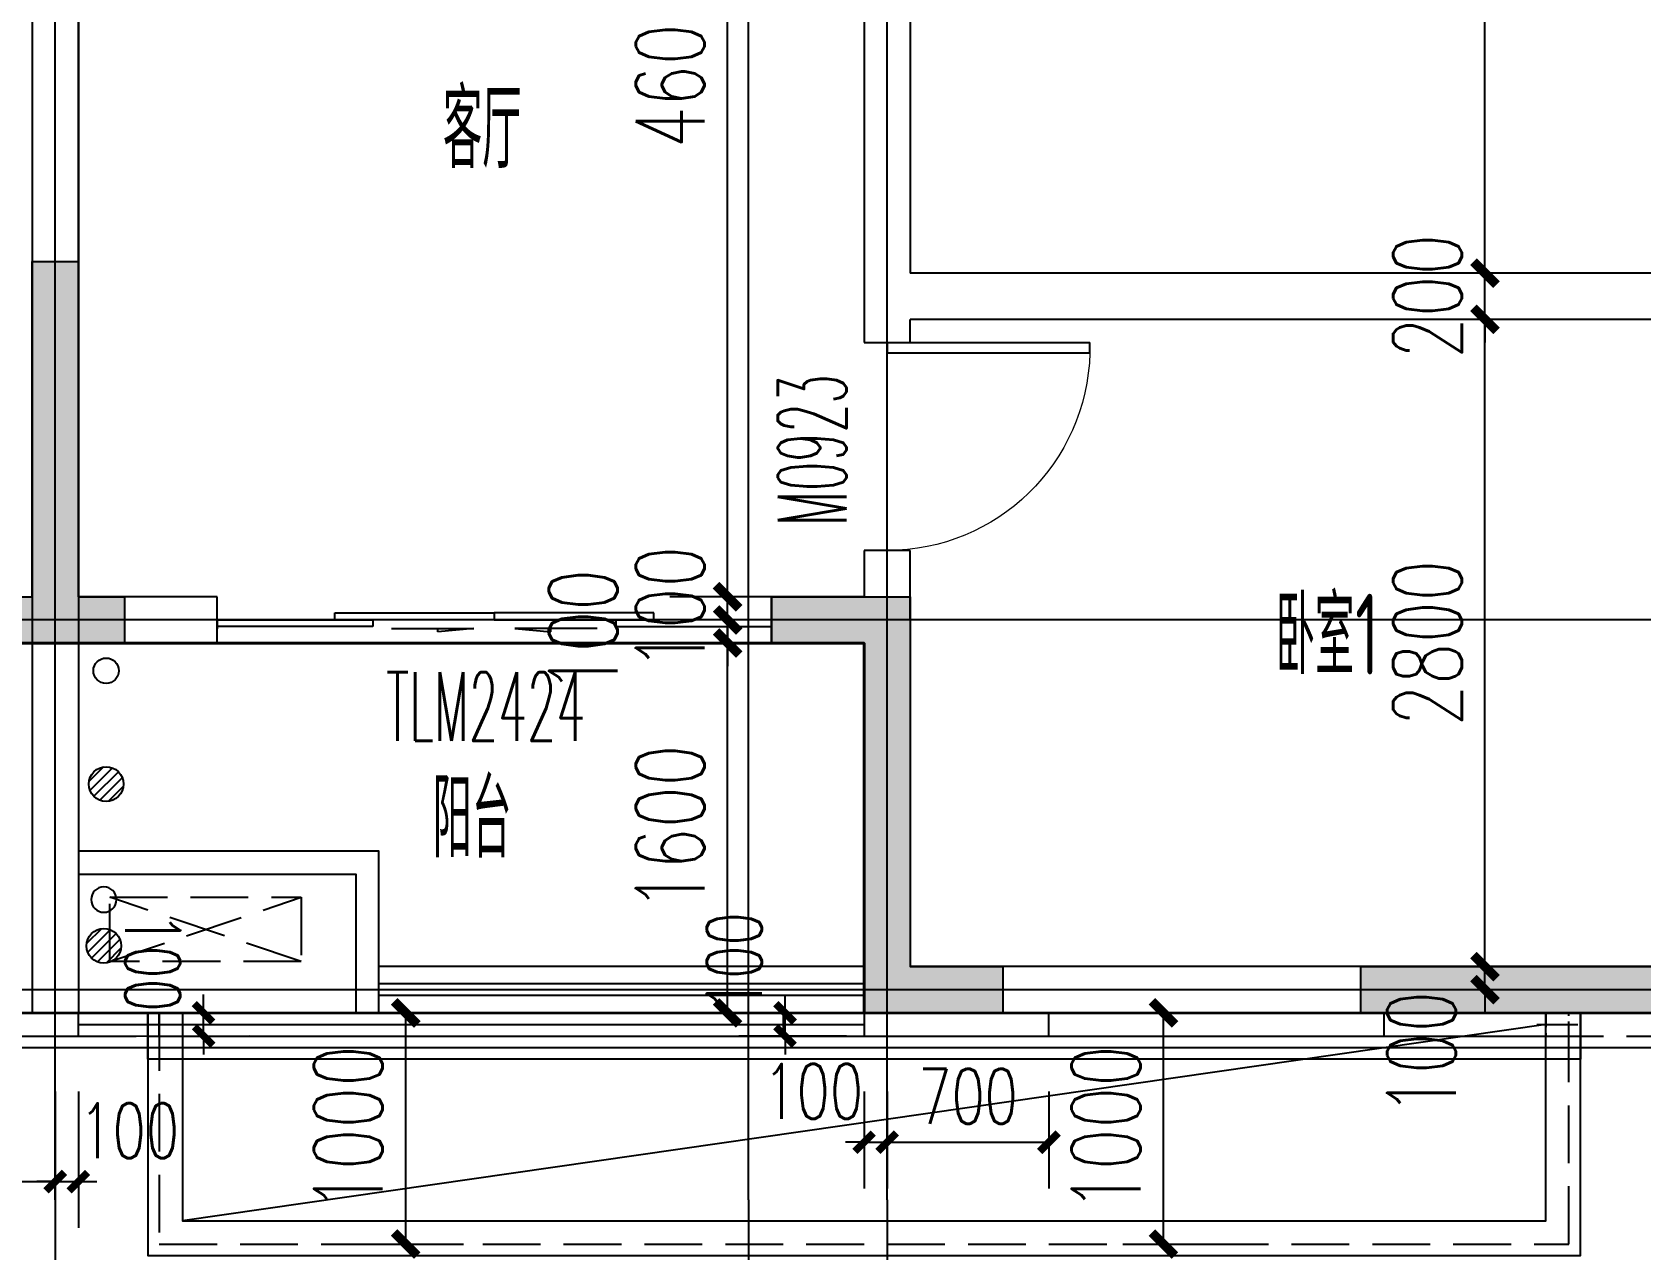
# Model space of a CAD drawing. Extents: x -59851 to 653804, y -249523 to 437614.
# Drawn here: x -3414 to 3548, y 134963 to 140231 of the extents above; entities that cross this region are included whole.
import ezdxf

# ---------------------------------------------------------------- set-up
doc = ezdxf.new("R2010")
doc.units = 0
doc.header["$LTSCALE"] = 1000
doc.header["$MEASUREMENT"] = 0
doc.linetypes.add('DASH', pattern=[0.35, 0.25, -0.1])
for name, color, linetype, lineweight in [('33计一半面积外廓线', 53, 'Continuous', 35), ('33计全面积外廓线', 21, 'Continuous', 35), ('A-第四道尺寸线(线脚尺寸)', 105, 'Continuous', 5)]:
    doc.layers.add(name, color=color, linetype=linetype, lineweight=lineweight)
doc.layers.add('_S-PS(排水管)', color=255, linetype='Continuous', plot=False)
for name, color, linetype in [('_S-空调立管', 7, 'Continuous'), ('A-ROOF', 7, 'Continuous'), ('A-外装饰线脚', 7, 'Continuous'), ('A-空调室外机', 5, 'DASH'), ('A-第三道尺寸线', 105, 'Continuous'), ('A-线脚看线', 9, 'Continuous'), ('A-雨棚', 153, 'Continuous'), ('AE-FLOR', 151, 'Continuous'), ('AXIS', 3, 'Continuous'), ('DIM_SYMB', 3, 'Continuous'), ('DOTE', 16, 'Continuous'), ('NL', 5, 'Continuous'), ('PUB_HATCH', 8, 'Continuous'), ('PUB_TEXT', 7, 'Continuous'), ('WALL', 2, 'Continuous'), ('WINDOW', 4, 'Continuous'), ('WINDOW_TEXT', 7, 'Continuous'), ('ys', 154, 'Continuous'), ('剪力墙', 6, 'Continuous'), ('栏杆', 142, 'Continuous')]:
    doc.layers.add(name, color=color, linetype=linetype)
doc.styles.add('_TCH_DIM_T3', font='SIMPLEX.shx', dxfattribs={"width": 0.705882, "bigfont": 'GBCBIG.shx'})
doc.styles.add('_TCH_WINDOW', font='SIMPLEX.shx', dxfattribs={"width": 0.7, "height": 3.5, "bigfont": 'GBCBIG.shx'})
doc.styles.get("Standard").update_dxf_attribs({"font": 'gbenor.shx', "width": 0.7, "bigfont": 'gbcbig.shx'})
doc.dimstyles.new('_TCH_ARCH&&100', dxfattribs={"dimtxt": 297.5, "dimasz": 100, "dimexe": 250, "dimexo": 300, "dimgap": 100, "dimtad": 1, "dimdec": 0, "dimzin": 0, "dimdsep": 46, "dimtxsty": '_TCH_DIM_T3', "dimblk": 'ARCHTICK', "dimcen": 0.09, "dimclrt": 7, "dimazin": 2, "dimtfac": 1, "dimtdec": 0, "dimtix": 1, "dimtmove": 2, "dimatfit": 3, "dimfxl": 0, "dimtolj": 1, "dimtzin": 0, "dimarcsym": 0})
doc.dimstyles.new('_TCH_ARCH&&80', dxfattribs={"dimtxt": 238, "dimasz": 80, "dimexe": 200, "dimexo": 240, "dimgap": 80, "dimtad": 1, "dimdec": 0, "dimzin": 0, "dimdsep": 46, "dimtxsty": '_TCH_DIM_T3', "dimblk": 'ARCHTICK', "dimcen": 0.09, "dimclrt": 7, "dimazin": 2, "dimtfac": 1, "dimtdec": 0, "dimtix": 1, "dimtmove": 2, "dimatfit": 3, "dimfxl": 0, "dimtolj": 1, "dimtzin": 0, "dimarcsym": 0})

# ---------------------------------------------------------------- blocks, each defined once
blk = doc.blocks.new('zhouxianshouceng0329')
at = {"layer": 'DOTE'}
for p, q in [((-3313.7, 194580), (-3313.7, 211288.3)), ((-313.7, 194580), (-313.7, 206788.3)), ((286.3, 194580), (286.3, 202788.3)), ((15572.3, 197088.3), (-44988.6, 197088.3)), ((15572.3, 195488.3), (-44988.6, 195488.3))]:
    blk.add_line(p, q, dxfattribs=at)
blk = doc.blocks.new('jgjlq030328')
at = {"layer": 'PUB_HATCH'}
for points in [[(-249935, 8011.9), (-249935, 8211.9), (-249735, 8211.9), (-249735, 9661.9), (-249535, 9661.9), (-249535, 8211.9), (-249335, 8211.9), (-249335, 8011.9)], [(-245535, 6411.9), (-245935, 6411.9), (-246135, 6411.9), (-246135, 8011.9), (-246535, 8011.9), (-246535, 8211.9), (-245935, 8211.9), (-245935, 6611.9), (-245535, 6611.9)], [(-242335, 7111.9), (-242335, 6411.9), (-243985, 6411.9), (-243985, 6611.9), (-242535, 6611.9), (-242535, 7111.9)]]:
    blk.add_hatch(color=256, dxfattribs=at).paths.add_polyline_path(points)
at = {"layer": '剪力墙'}
blk.add_lwpolyline([(-249935, 8011.9), (-249935, 8211.9), (-249735, 8211.9), (-249735, 9661.9), (-249535, 9661.9), (-249535, 8211.9), (-249335, 8211.9), (-249335, 8011.9), (-249935, 8011.9), (-249535, 8011.9)], dxfattribs=at)
for points in [[(-245535, 6411.9), (-245935, 6411.9), (-246135, 6411.9), (-246135, 8011.9), (-246535, 8011.9), (-246535, 8211.9), (-245935, 8211.9), (-245935, 6611.9), (-245535, 6611.9)], [(-242335, 7111.9), (-242335, 6411.9), (-243985, 6411.9), (-243985, 6611.9), (-242535, 6611.9), (-242535, 7111.9)]]:
    blk.add_lwpolyline(points, close=True, dxfattribs=at)
blk = doc.blocks.new('A4huhuxing')
at = {"layer": 'WALL'}
for p, q in [((23831.5, 165434.8), (23831.5, 160634.8)), ((23831.5, 160634.8), (23831.5, 158934.8)), ((23031.5, 158934.8), (23831.5, 158934.8))]:
    blk.add_line(p, q, dxfattribs=at)
blk = doc.blocks.new('ktswaj')
at = {"linetype": 'DASH'}
blk.add_lwpolyline([(15990.1, 179082.6), (15990.1, 178253.3), (16268.4, 178253.3), (16268.4, 179082.6)], close=True, dxfattribs=at)
for points in [[(15990.1, 179082.6), (16268.4, 178253.3)], [(15990.1, 178253.3), (16268.4, 179082.6)]]:
    blk.add_lwpolyline(points, dxfattribs=at)
blk = doc.blocks.new('$DorLib2D$00000138')
at = {"color": 0, "linetype": 'Continuous'}
for p, q in [((-0.2875, 0), (-0.2875, 0.1538)), ((-0.2875, 0.1538), (0, 0.1538)), ((0, 0.1538), (0, 0)), ((0.2875, 0.1538), (0, 0.1538)), ((0.2875, 0), (0.2875, 0.1538)), ((-0.5, -0.1399), (-0.5, 0)), ((-0.5, 0), (-0.2188, 0)), ((0, 0), (-0.2875, 0)), ((-0.2188, 0), (-0.2188, -0.1399)), ((0, 0), (0.2875, 0)), ((0.2188, 0), (0.2188, -0.1399)), ((0.5, 0), (0.2188, 0)), ((0.5, 0), (0.5, -0.1946)), ((0.5, -0.1399), (0.5, 0)), ((-0.2188, -0.1399), (-0.5, -0.1399)), ((0.2188, -0.1399), (0.5, -0.1399)), ((-0.1857, -0.186), (-0.037, -0.186)), ((-0.037, -0.186), (-0.1019, -0.2583)), ((-0.1019, -0.2583), (-0.1019, -0.186)), ((0.1857, -0.186), (0.037, -0.186)), ((0.037, -0.186), (0.1019, -0.2583)), ((0.1019, -0.2583), (0.1019, -0.186))]:
    blk.add_line(p, q, dxfattribs=at)
blk = doc.blocks.new('$DorLib2D$00000001')
for p, q in [((0.45, 0.975), (0.5, 0.975)), ((0.45, 0), (0.45, 0.975)), ((0.5, 0), (0.5, 0.975)), ((0.5, 0), (0.45, 0))]:
    blk.add_line(p, q)
at = {"lineweight": 13}
blk.add_arc((0.475, 0), 0.975, 91.46928, 180, dxfattribs=at)
blk = doc.blocks.new('_ArchTick')
at = {"color": 0, "linetype": 'ByBlock', "const_width": 0.4}
blk.add_lwpolyline([(-0.5, -0.5), (0.5, 0.5)], dxfattribs=at)
blk = doc.blocks.new('*D780')
at = {"layer": 'A-第三道尺寸线', "color": 0, "lineweight": -2, "transparency": 16777216}
for p, q in [((90662, 165334.8), (90121.7, 165334.8)), ((90371.7, 160734.8), (90371.7, 165334.8)), ((90662, 160734.8), (90121.7, 160734.8))]:
    blk.add_line(p, q, dxfattribs=at)
at = {"layer": 'Defpoints', "color": 0, "transparency": 16777216}
for p in [(90371.7, 165334.8), (90962, 165334.8), (90962, 160734.8)]:
    blk.add_point(p, dxfattribs=at)
at = {"layer": 'A-第三道尺寸线', "color": 0, "lineweight": -2, "transparency": 16777216, "xscale": 100, "yscale": 100, "zscale": 100}
for p, rotation in [((90371.7, 165334.8), 90), ((90371.7, 160734.8), 270)]:
    blk.add_blockref('_ArchTick', p, dxfattribs=dict(at, rotation=rotation))
at = {"layer": 'A-第三道尺寸线', "color": 7, "transparency": 16777216, "insert": (90123, 163034.8), "char_height": 297.5, "attachment_point": 5, "rotation": 90, "style": '_TCH_DIM_T3'}
blk.add_mtext('\\A1;4600', dxfattribs=at)
blk = doc.blocks.new('*D781')
at = {"layer": 'A-第三道尺寸线', "color": 0, "lineweight": -2, "transparency": 16777216}
for p, q in [((90371.7, 160734.8), (90371.7, 160834.8)), ((90662, 160734.8), (90121.7, 160734.8)), ((90371.7, 160634.8), (90371.7, 160734.8)), ((90662, 160634.8), (90121.7, 160634.8)), ((90371.7, 160634.8), (90371.7, 160534.8))]:
    blk.add_line(p, q, dxfattribs=at)
at = {"layer": 'Defpoints', "color": 0, "transparency": 16777216}
for p in [(90371.7, 160734.8), (90962, 160734.8), (90962, 160634.8)]:
    blk.add_point(p, dxfattribs=at)
at = {"layer": 'A-第三道尺寸线', "color": 0, "lineweight": -2, "transparency": 16777216, "xscale": 100, "yscale": 100, "zscale": 100}
for p, rotation in [((90371.7, 160734.8), 270), ((90371.7, 160634.8), 90)]:
    blk.add_blockref('_ArchTick', p, dxfattribs=dict(at, rotation=rotation))
at = {"layer": 'A-第三道尺寸线', "color": 7, "transparency": 16777216, "insert": (90123, 160684.8), "char_height": 297.5, "attachment_point": 5, "rotation": 90, "style": '_TCH_DIM_T3'}
blk.add_mtext('\\A1;100', dxfattribs=at)
blk = doc.blocks.new('*D782')
at = {"layer": 'A-第三道尺寸线', "color": 0, "lineweight": -2, "transparency": 16777216}
for p, q in [((90371.7, 160634.8), (90371.7, 160734.8)), ((90662, 160634.8), (90121.7, 160634.8)), ((90371.7, 160534.8), (90371.7, 160634.8)), ((90662, 160534.8), (90121.7, 160534.8)), ((90371.7, 160534.8), (90371.7, 160434.8))]:
    blk.add_line(p, q, dxfattribs=at)
at = {"layer": 'Defpoints', "color": 0, "transparency": 16777216}
for p in [(90371.7, 160634.8), (90962, 160634.8), (90962, 160534.8)]:
    blk.add_point(p, dxfattribs=at)
at = {"layer": 'A-第三道尺寸线', "color": 0, "lineweight": -2, "transparency": 16777216, "xscale": 100, "yscale": 100, "zscale": 100}
for p, rotation in [((90371.7, 160634.8), 270), ((90371.7, 160534.8), 90)]:
    blk.add_blockref('_ArchTick', p, dxfattribs=dict(at, rotation=rotation))
at = {"layer": 'A-第三道尺寸线', "color": 7, "transparency": 16777216, "insert": (89746.7, 160584.8), "char_height": 297.5, "attachment_point": 5, "rotation": 90, "style": '_TCH_DIM_T3'}
blk.add_mtext('\\A1;100', dxfattribs=at)
blk = doc.blocks.new('*D783')
at = {"layer": 'A-第三道尺寸线', "color": 0, "lineweight": -2, "transparency": 16777216}
for p, q in [((90662, 160534.8), (90121.7, 160534.8)), ((90371.7, 158934.8), (90371.7, 160534.8)), ((90662, 158934.8), (90121.7, 158934.8))]:
    blk.add_line(p, q, dxfattribs=at)
at = {"layer": 'Defpoints', "color": 0, "transparency": 16777216}
for p in [(90371.7, 160534.8), (90962, 160534.8), (90962, 158934.8)]:
    blk.add_point(p, dxfattribs=at)
at = {"layer": 'A-第三道尺寸线', "color": 0, "lineweight": -2, "transparency": 16777216, "xscale": 100, "yscale": 100, "zscale": 100}
for p, rotation in [((90371.7, 160534.8), 90), ((90371.7, 158934.8), 270)]:
    blk.add_blockref('_ArchTick', p, dxfattribs=dict(at, rotation=rotation))
at = {"layer": 'A-第三道尺寸线', "color": 7, "transparency": 16777216, "insert": (90123, 159734.8), "char_height": 297.5, "attachment_point": 5, "rotation": 90, "style": '_TCH_DIM_T3'}
blk.add_mtext('\\A1;1600', dxfattribs=at)
blk = doc.blocks.new('*D793')
at = {"layer": 'A-第三道尺寸线', "color": 0, "lineweight": -2, "transparency": 16777216}
for p, q in [((93649.2, 159134.8), (93649.2, 159234.8)), ((93973, 159134.8), (93399.2, 159134.8)), ((93649.2, 159034.8), (93649.2, 159134.8)), ((93973, 159034.8), (93399.2, 159034.8)), ((93649.2, 159034.8), (93649.2, 158934.8))]:
    blk.add_line(p, q, dxfattribs=at)
at = {"layer": 'Defpoints', "color": 0, "transparency": 16777216}
for p in [(93649.2, 159134.8), (94273, 159134.8), (94273, 159034.8)]:
    blk.add_point(p, dxfattribs=at)
at = {"layer": 'A-第三道尺寸线', "color": 0, "lineweight": -2, "transparency": 16777216, "xscale": 100, "yscale": 100, "zscale": 100}
for p, rotation in [((93649.2, 159134.8), 270), ((93649.2, 159034.8), 90)]:
    blk.add_blockref('_ArchTick', p, dxfattribs=dict(at, rotation=rotation))
at = {"layer": 'A-第三道尺寸线', "color": 7, "transparency": 16777216, "insert": (93374.2, 158759.8), "char_height": 297.5, "attachment_point": 5, "rotation": 90, "style": '_TCH_DIM_T3'}
blk.add_mtext('\\A1;100', dxfattribs=at)
blk = doc.blocks.new('*D794')
at = {"layer": 'A-第三道尺寸线', "color": 0, "lineweight": -2, "transparency": 16777216}
for p, q in [((93973, 161934.8), (93399.2, 161934.8)), ((93649.2, 159134.8), (93649.2, 161934.8)), ((93973, 159134.8), (93399.2, 159134.8))]:
    blk.add_line(p, q, dxfattribs=at)
at = {"layer": 'Defpoints', "color": 0, "transparency": 16777216}
for p in [(93649.2, 161934.8), (94273, 161934.8), (94273, 159134.8)]:
    blk.add_point(p, dxfattribs=at)
at = {"layer": 'A-第三道尺寸线', "color": 0, "lineweight": -2, "transparency": 16777216, "xscale": 100, "yscale": 100, "zscale": 100}
for p, rotation in [((93649.2, 161934.8), 90), ((93649.2, 159134.8), 270)]:
    blk.add_blockref('_ArchTick', p, dxfattribs=dict(at, rotation=rotation))
at = {"layer": 'A-第三道尺寸线', "color": 7, "transparency": 16777216, "insert": (93400.5, 160534.8), "char_height": 297.5, "attachment_point": 5, "rotation": 90, "style": '_TCH_DIM_T3'}
blk.add_mtext('\\A1;2800', dxfattribs=at)
blk = doc.blocks.new('*D795')
at = {"layer": 'A-第三道尺寸线', "color": 0, "lineweight": -2, "transparency": 16777216}
for p, q in [((93649.2, 162134.8), (93649.2, 162234.8)), ((93973, 162134.8), (93399.2, 162134.8)), ((93649.2, 161934.8), (93649.2, 162134.8)), ((93973, 161934.8), (93399.2, 161934.8)), ((93649.2, 161934.8), (93649.2, 161834.8))]:
    blk.add_line(p, q, dxfattribs=at)
at = {"layer": 'Defpoints', "color": 0, "transparency": 16777216}
for p in [(93649.2, 162134.8), (94273, 162134.8), (94273, 161934.8)]:
    blk.add_point(p, dxfattribs=at)
at = {"layer": 'A-第三道尺寸线', "color": 0, "lineweight": -2, "transparency": 16777216, "xscale": 100, "yscale": 100, "zscale": 100}
for p, rotation in [((93649.2, 162134.8), 270), ((93649.2, 161934.8), 90)]:
    blk.add_blockref('_ArchTick', p, dxfattribs=dict(at, rotation=rotation))
at = {"layer": 'A-第三道尺寸线', "color": 7, "transparency": 16777216, "insert": (93400.5, 162034.8), "char_height": 297.5, "attachment_point": 5, "rotation": 90, "style": '_TCH_DIM_T3'}
blk.add_mtext('\\A1;200', dxfattribs=at)
blk = doc.blocks.new('*D796')
at = {"layer": 'A-第三道尺寸线', "color": 0, "lineweight": -2, "transparency": 16777216}
for p, q in [((93973, 165334.8), (93399.2, 165334.8)), ((93649.2, 162134.8), (93649.2, 165334.8)), ((93973, 162134.8), (93399.2, 162134.8))]:
    blk.add_line(p, q, dxfattribs=at)
at = {"layer": 'Defpoints', "color": 0, "transparency": 16777216}
for p in [(93649.2, 165334.8), (94273, 165334.8), (94273, 162134.8)]:
    blk.add_point(p, dxfattribs=at)
at = {"layer": 'A-第三道尺寸线', "color": 0, "lineweight": -2, "transparency": 16777216, "xscale": 100, "yscale": 100, "zscale": 100}
for p, rotation in [((93649.2, 165334.8), 90), ((93649.2, 162134.8), 270)]:
    blk.add_blockref('_ArchTick', p, dxfattribs=dict(at, rotation=rotation))
at = {"layer": 'A-第三道尺寸线', "color": 7, "transparency": 16777216, "insert": (93400.5, 163734.8), "char_height": 297.5, "attachment_point": 5, "rotation": 90, "style": '_TCH_DIM_T3'}
blk.add_mtext('\\A1;3200', dxfattribs=at)
blk = doc.blocks.new('2fxianjiao0331')
at = {"layer": 'A-外装饰线脚'}
for points in [[(-175859.1, 135988.3), (-175859.1, 135888.3), (-175309.1, 135888.3), (-175309.1, 135988.3)], [(-171909.1, 135988.3), (-171909.1, 135888.3), (-171109.1, 135888.3), (-171109.1, 135988.3)]]:
    blk.add_lwpolyline(points, dxfattribs=at)
at = {"layer": 'A-线脚看线'}
blk.add_lwpolyline([(-175309.1, 135938.3), (-171909.1, 135938.3)], dxfattribs=at)
blk = doc.blocks.new('*D304')
at = {"layer": 'A-第四道尺寸线(线脚尺寸)', "color": 0, "lineweight": -2, "transparency": 16777216}
for p, q in [((-3763.7, 135648.3), (-3763.7, 135058.4)), ((-3313.7, 135648.3), (-3313.7, 135058.4)), ((-3763.7, 135258.4), (-3313.7, 135258.4))]:
    blk.add_line(p, q, dxfattribs=at)
at = {"layer": 'Defpoints', "color": 0, "transparency": 16777216}
for p in [(-3763.7, 135888.3), (-3313.7, 135888.3), (-3313.7, 135258.4)]:
    blk.add_point(p, dxfattribs=at)
at = {"layer": 'A-第四道尺寸线(线脚尺寸)', "color": 0, "lineweight": -2, "transparency": 16777216, "xscale": 80, "yscale": 80, "zscale": 80, "rotation": 180}
blk.add_blockref('_ArchTick', (-3763.7, 135258.4), dxfattribs=at)
at = {"layer": 'A-第四道尺寸线(线脚尺寸)', "color": 0, "lineweight": -2, "transparency": 16777216, "xscale": 80, "yscale": 80, "zscale": 80}
blk.add_blockref('_ArchTick', (-3313.7, 135258.4), dxfattribs=at)
at = {"layer": 'A-第四道尺寸线(线脚尺寸)', "color": 7, "transparency": 16777216, "insert": (-3994.9, 135478.4), "char_height": 238, "attachment_point": 5, "style": '_TCH_DIM_T3'}
blk.add_mtext('\\A1;450', dxfattribs=at)
blk = doc.blocks.new('*D305')
at = {"layer": 'A-第四道尺寸线(线脚尺寸)', "color": 0, "lineweight": -2, "transparency": 16777216}
for p, q in [((-3313.7, 135648.3), (-3313.7, 135058.4)), ((-3213.7, 135648.3), (-3213.7, 135058.4)), ((-3313.7, 135258.4), (-3393.7, 135258.4)), ((-3313.7, 135258.4), (-3213.7, 135258.4)), ((-3213.7, 135258.4), (-3133.7, 135258.4))]:
    blk.add_line(p, q, dxfattribs=at)
at = {"layer": 'Defpoints', "color": 0, "transparency": 16777216}
for p in [(-3313.7, 135888.3), (-3213.7, 135888.3), (-3213.7, 135258.4)]:
    blk.add_point(p, dxfattribs=at)
at = {"layer": 'A-第四道尺寸线(线脚尺寸)', "color": 0, "lineweight": -2, "transparency": 16777216, "xscale": 80, "yscale": 80, "zscale": 80}
blk.add_blockref('_ArchTick', (-3313.7, 135258.4), dxfattribs=at)
at = {"layer": 'A-第四道尺寸线(线脚尺寸)', "color": 0, "lineweight": -2, "transparency": 16777216, "xscale": 80, "yscale": 80, "zscale": 80, "rotation": 180}
blk.add_blockref('_ArchTick', (-3213.7, 135258.4), dxfattribs=at)
at = {"layer": 'A-第四道尺寸线(线脚尺寸)', "color": 7, "transparency": 16777216, "insert": (-2993.7, 135478.4), "char_height": 238, "attachment_point": 5, "style": '_TCH_DIM_T3'}
blk.add_mtext('\\A1;100', dxfattribs=at)
blk = doc.blocks.new('*D306')
at = {"layer": 'A-第四道尺寸线(线脚尺寸)', "color": 0, "lineweight": -2, "transparency": 16777216}
for p, q in [((186.3, 135648.3), (186.3, 135228.8)), ((286.3, 135648.3), (286.3, 135228.8)), ((186.3, 135428.8), (106.3, 135428.8)), ((186.3, 135428.8), (286.3, 135428.8)), ((286.3, 135428.8), (366.3, 135428.8))]:
    blk.add_line(p, q, dxfattribs=at)
at = {"layer": 'Defpoints', "color": 0, "transparency": 16777216}
for p in [(186.3, 135888.3), (286.3, 135888.3), (286.3, 135428.8)]:
    blk.add_point(p, dxfattribs=at)
at = {"layer": 'A-第四道尺寸线(线脚尺寸)', "color": 0, "lineweight": -2, "transparency": 16777216, "xscale": 80, "yscale": 80, "zscale": 80}
blk.add_blockref('_ArchTick', (186.3, 135428.8), dxfattribs=at)
at = {"layer": 'A-第四道尺寸线(线脚尺寸)', "color": 0, "lineweight": -2, "transparency": 16777216, "xscale": 80, "yscale": 80, "zscale": 80, "rotation": 180}
blk.add_blockref('_ArchTick', (286.3, 135428.8), dxfattribs=at)
at = {"layer": 'A-第四道尺寸线(线脚尺寸)', "color": 7, "transparency": 16777216, "insert": (-33.7, 135648.8), "char_height": 238, "attachment_point": 5, "style": '_TCH_DIM_T3'}
blk.add_mtext('\\A1;100', dxfattribs=at)
blk = doc.blocks.new('*D307')
at = {"layer": 'A-第四道尺寸线(线脚尺寸)', "color": 0, "lineweight": -2, "transparency": 16777216}
for p, q in [((286.3, 135648.3), (286.3, 135228.8)), ((986.3, 135648.3), (986.3, 135228.8)), ((286.3, 135428.8), (986.3, 135428.8))]:
    blk.add_line(p, q, dxfattribs=at)
at = {"layer": 'Defpoints', "color": 0, "transparency": 16777216}
for p in [(286.3, 135888.3), (986.3, 135888.3), (986.3, 135428.8)]:
    blk.add_point(p, dxfattribs=at)
at = {"layer": 'A-第四道尺寸线(线脚尺寸)', "color": 0, "lineweight": -2, "transparency": 16777216, "xscale": 80, "yscale": 80, "zscale": 80, "rotation": 180}
blk.add_blockref('_ArchTick', (286.3, 135428.8), dxfattribs=at)
at = {"layer": 'A-第四道尺寸线(线脚尺寸)', "color": 0, "lineweight": -2, "transparency": 16777216, "xscale": 80, "yscale": 80, "zscale": 80}
blk.add_blockref('_ArchTick', (986.3, 135428.8), dxfattribs=at)
at = {"layer": 'A-第四道尺寸线(线脚尺寸)', "color": 7, "transparency": 16777216, "insert": (636.3, 135627.8), "char_height": 238, "attachment_point": 5, "style": '_TCH_DIM_T3'}
blk.add_mtext('\\A1;700', dxfattribs=at)
blk = doc.blocks.new('*D313')
at = {"layer": 'A-第四道尺寸线(线脚尺寸)', "color": 0, "lineweight": -2, "transparency": 16777216}
for p, q in [((-155.6, 135988.3), (-155.6, 136068.3)), ((109.8, 135988.3), (-355.6, 135988.3)), ((-155.6, 135888.3), (-155.6, 135988.3)), ((109.8, 135888.3), (-355.6, 135888.3)), ((-155.6, 135888.3), (-155.6, 135808.3))]:
    blk.add_line(p, q, dxfattribs=at)
at = {"layer": 'Defpoints', "color": 0, "transparency": 16777216}
for p in [(-155.6, 135988.3), (349.8, 135988.3), (349.8, 135888.3)]:
    blk.add_point(p, dxfattribs=at)
at = {"layer": 'A-第四道尺寸线(线脚尺寸)', "color": 0, "lineweight": -2, "transparency": 16777216, "xscale": 80, "yscale": 80, "zscale": 80}
for p, rotation in [((-155.6, 135988.3), 270), ((-155.6, 135888.3), 90)]:
    blk.add_blockref('_ArchTick', p, dxfattribs=dict(at, rotation=rotation))
at = {"layer": 'A-第四道尺寸线(线脚尺寸)', "color": 7, "transparency": 16777216, "insert": (-375.6, 136208.3), "char_height": 238, "attachment_point": 5, "rotation": 90, "style": '_TCH_DIM_T3'}
blk.add_mtext('\\A1;100', dxfattribs=at)
blk = doc.blocks.new('*D319')
at = {"layer": 'A-第四道尺寸线(线脚尺寸)', "color": 0, "lineweight": -2, "transparency": 16777216}
for p, q in [((-2671.9, 135988.4), (-2671.9, 136068.4)), ((-2973.7, 135988.4), (-2471.9, 135988.4)), ((-2671.9, 135888.4), (-2671.9, 135988.4)), ((-2973.7, 135888.3), (-2471.9, 135888.4)), ((-2671.9, 135888.4), (-2671.9, 135808.4))]:
    blk.add_line(p, q, dxfattribs=at)
at = {"layer": 'Defpoints', "color": 0, "transparency": 16777216}
for p in [(-3213.7, 135988.3), (-2671.9, 135988.4), (-3213.7, 135888.3)]:
    blk.add_point(p, dxfattribs=at)
at = {"layer": 'A-第四道尺寸线(线脚尺寸)', "color": 0, "lineweight": -2, "transparency": 16777216, "xscale": 80, "yscale": 80, "zscale": 80}
for p, rotation in [((-2671.9, 135988.4), 270.0027592368899), ((-2671.9, 135888.4), 90.0027592368899)]:
    blk.add_blockref('_ArchTick', p, dxfattribs=dict(at, rotation=rotation))
at = {"layer": 'A-第四道尺寸线(线脚尺寸)', "color": 7, "transparency": 16777216, "insert": (-2891.9, 136208.4), "char_height": 238, "attachment_point": 5, "rotation": 270.00276, "style": '_TCH_DIM_T3'}
blk.add_mtext('\\A1;100', dxfattribs=at)
blk = doc.blocks.new('_LV13')
at = {"color": 0}
for p, q in [((-0.071, 0.495), (-0.495, 0.071)), ((0.183, 0.465), (-0.465, -0.183)), ((0.354, 0.354), (-0.354, -0.354)), ((0.465, 0.183), (-0.183, -0.465)), ((0.495, -0.071), (0.071, -0.495))]:
    blk.add_line(p, q, dxfattribs=at)
blk.add_circle((0, 0), 0.5)
blk = doc.blocks.new('jfdsajkjke50505')
at = {"layer": '_S-PS(排水管)'}
blk.add_lwpolyline([(-96826.1, 45509.8, -1), (-96936.1, 45509.8, -1)], format="xyb", close=True, dxfattribs=at)
at = {"layer": '_S-空调立管'}
blk.add_lwpolyline([(-96836.1, 44519.8, 1), (-96946.1, 44519.8, 1)], format="xyb", close=True, dxfattribs=at)
at = {"layer": 'NL', "ltscale": 0.5, "extrusion": (0, 0, -1), "xscale": -150, "yscale": 150, "zscale": -150}
for p in [(96881.1, 45019.8), (96891.1, 44319.8)]:
    blk.add_blockref('_LV13', p, dxfattribs=at)
blk = doc.blocks.new('*D1553')
at = {"layer": 'A-第三道尺寸线', "color": 0, "lineweight": -2, "transparency": 16777216}
for p, q in [((1306.6, 135988.3), (1732, 135988.3)), ((1482, 134988.3), (1482, 135988.3)), ((1306.6, 134988.3), (1732, 134988.3))]:
    blk.add_line(p, q, dxfattribs=at)
at = {"layer": 'Defpoints', "color": 0, "transparency": 16777216}
for p in [(1006.6, 135988.3), (1482, 135988.3), (1006.6, 134988.3)]:
    blk.add_point(p, dxfattribs=at)
at = {"layer": 'A-第三道尺寸线', "color": 0, "lineweight": -2, "transparency": 16777216, "xscale": 100, "yscale": 100, "zscale": 100}
for p, rotation in [((1482, 135988.3), 90), ((1482, 134988.3), 270)]:
    blk.add_blockref('_ArchTick', p, dxfattribs=dict(at, rotation=rotation))
at = {"layer": 'A-第三道尺寸线', "color": 7, "transparency": 16777216, "insert": (1233.2, 135488.3), "char_height": 297.5, "attachment_point": 5, "rotation": 90, "style": '_TCH_DIM_T3'}
blk.add_mtext('\\A1;1000', dxfattribs=at)
blk = doc.blocks.new('*D1554')
at = {"layer": 'A-第三道尺寸线', "color": 0, "lineweight": -2, "transparency": 16777216}
for p, q in [((-1972.4, 135988.3), (-1547.1, 135988.3)), ((-1797.1, 134988.3), (-1797.1, 135988.3)), ((-1972.4, 134988.3), (-1547.1, 134988.3))]:
    blk.add_line(p, q, dxfattribs=at)
at = {"layer": 'Defpoints', "color": 0, "transparency": 16777216}
for p in [(-2272.4, 135988.3), (-1797.1, 135988.3), (-2272.4, 134988.3)]:
    blk.add_point(p, dxfattribs=at)
at = {"layer": 'A-第三道尺寸线', "color": 0, "lineweight": -2, "transparency": 16777216, "xscale": 100, "yscale": 100, "zscale": 100}
for p, rotation in [((-1797.1, 135988.3), 90), ((-1797.1, 134988.3), 270)]:
    blk.add_blockref('_ArchTick', p, dxfattribs=dict(at, rotation=rotation))
at = {"layer": 'A-第三道尺寸线', "color": 7, "transparency": 16777216, "insert": (-2045.8, 135488.3), "char_height": 297.5, "attachment_point": 5, "rotation": 90, "style": '_TCH_DIM_T3'}
blk.add_mtext('\\A1;1000', dxfattribs=at)
blk = doc.blocks.new('*D3012')
at = {"layer": 'AXIS', "color": 0, "lineweight": -2, "transparency": 16777216}
for p, q in [((-6713.7, 134880), (-6713.7, 132430)), ((-3313.7, 134880), (-3313.7, 132430)), ((-6713.7, 132680), (-3313.7, 132680))]:
    blk.add_line(p, q, dxfattribs=at)
at = {"layer": 'Defpoints', "color": 0, "transparency": 16777216}
for p in [(-6713.7, 135180), (-3313.7, 135180), (-3313.7, 132680)]:
    blk.add_point(p, dxfattribs=at)
at = {"layer": 'AXIS', "color": 0, "lineweight": -2, "transparency": 16777216, "xscale": 100, "yscale": 100, "zscale": 100, "rotation": 180}
blk.add_blockref('_ArchTick', (-6713.7, 132680), dxfattribs=at)
at = {"layer": 'AXIS', "color": 0, "lineweight": -2, "transparency": 16777216, "xscale": 100, "yscale": 100, "zscale": 100}
blk.add_blockref('_ArchTick', (-3313.7, 132680), dxfattribs=at)
at = {"layer": 'AXIS', "color": 7, "transparency": 16777216, "insert": (-5013.7, 132928.8), "char_height": 297.5, "attachment_point": 5, "style": '_TCH_DIM_T3'}
blk.add_mtext('\\A1;3400', dxfattribs=at)
blk = doc.blocks.new('*D3013')
at = {"layer": 'AXIS', "color": 0, "lineweight": -2, "transparency": 16777216}
for p, q in [((-3313.7, 134880), (-3313.7, 132430)), ((-313.7, 134880), (-313.7, 132430)), ((-3313.7, 132680), (-313.7, 132680))]:
    blk.add_line(p, q, dxfattribs=at)
at = {"layer": 'Defpoints', "color": 0, "transparency": 16777216}
for p in [(-3313.7, 135180), (-313.7, 135180), (-313.7, 132680)]:
    blk.add_point(p, dxfattribs=at)
at = {"layer": 'AXIS', "color": 0, "lineweight": -2, "transparency": 16777216, "xscale": 100, "yscale": 100, "zscale": 100, "rotation": 180}
blk.add_blockref('_ArchTick', (-3313.7, 132680), dxfattribs=at)
at = {"layer": 'AXIS', "color": 0, "lineweight": -2, "transparency": 16777216, "xscale": 100, "yscale": 100, "zscale": 100}
blk.add_blockref('_ArchTick', (-313.7, 132680), dxfattribs=at)
at = {"layer": 'AXIS', "color": 7, "transparency": 16777216, "insert": (-1813.7, 132928.8), "char_height": 297.5, "attachment_point": 5, "style": '_TCH_DIM_T3'}
blk.add_mtext('\\A1;3000', dxfattribs=at)
blk = doc.blocks.new('*D3014')
at = {"layer": 'AXIS', "color": 0, "lineweight": -2, "transparency": 16777216}
for p, q in [((-313.7, 134880), (-313.7, 132430)), ((286.3, 134880), (286.3, 132430)), ((-313.7, 132680), (-413.7, 132680)), ((-313.7, 132680), (286.3, 132680)), ((286.3, 132680), (386.3, 132680))]:
    blk.add_line(p, q, dxfattribs=at)
at = {"layer": 'Defpoints', "color": 0, "transparency": 16777216}
for p in [(-313.7, 135180), (286.3, 135180), (286.3, 132680)]:
    blk.add_point(p, dxfattribs=at)
at = {"layer": 'AXIS', "color": 0, "lineweight": -2, "transparency": 16777216, "xscale": 100, "yscale": 100, "zscale": 100}
blk.add_blockref('_ArchTick', (-313.7, 132680), dxfattribs=at)
at = {"layer": 'AXIS', "color": 0, "lineweight": -2, "transparency": 16777216, "xscale": 100, "yscale": 100, "zscale": 100, "rotation": 180}
blk.add_blockref('_ArchTick', (286.3, 132680), dxfattribs=at)
at = {"layer": 'AXIS', "color": 7, "transparency": 16777216, "insert": (-13.7, 132928.8), "char_height": 297.5, "attachment_point": 5, "style": '_TCH_DIM_T3'}
blk.add_mtext('\\A1;600', dxfattribs=at)
blk = doc.blocks.new('*D3015')
at = {"layer": 'AXIS', "color": 0, "lineweight": -2, "transparency": 16777216}
for p, q in [((286.3, 134880), (286.3, 132430)), ((3886.3, 134880), (3886.3, 132430)), ((286.3, 132680), (3886.3, 132680))]:
    blk.add_line(p, q, dxfattribs=at)
at = {"layer": 'Defpoints', "color": 0, "transparency": 16777216}
for p in [(286.3, 135180), (3886.3, 135180), (3886.3, 132680)]:
    blk.add_point(p, dxfattribs=at)
at = {"layer": 'AXIS', "color": 0, "lineweight": -2, "transparency": 16777216, "xscale": 100, "yscale": 100, "zscale": 100, "rotation": 180}
blk.add_blockref('_ArchTick', (286.3, 132680), dxfattribs=at)
at = {"layer": 'AXIS', "color": 0, "lineweight": -2, "transparency": 16777216, "xscale": 100, "yscale": 100, "zscale": 100}
blk.add_blockref('_ArchTick', (3886.3, 132680), dxfattribs=at)
at = {"layer": 'AXIS', "color": 7, "transparency": 16777216, "insert": (2086.3, 132928.8), "char_height": 297.5, "attachment_point": 5, "style": '_TCH_DIM_T3'}
blk.add_mtext('\\A1;3600', dxfattribs=at)
blk = doc.blocks.new('rqwerqwrqq')
at = {"layer": 'A-ROOF'}
for p, q in [((-138294.2, 241960.5), (-132094.2, 241960.5)), ((-134044.2, 241960.5), (-127844.2, 241960.5))]:
    blk.add_line(p, q, dxfattribs=at)
blk.add_lwpolyline([(-138294.2, 242010.5), (-132094.2, 242010.5), (-132094.2, 241910.5), (-138294.2, 241910.5)], close=True, dxfattribs=at)
at = {"layer": 'A-外装饰线脚'}
for points in [[(-139094.2, 242110.5), (-139094.2, 241960.5), (-138294.2, 241960.5), (-138294.2, 242110.5)], [(-132094.2, 242110.5), (-132094.2, 241960.5), (-131294.2, 241960.5), (-131294.2, 242110.5)]]:
    blk.add_lwpolyline(points, dxfattribs=at)
blk = doc.blocks.new('100guoshuidong')
at = {"layer": 'DOTE'}
blk.add_lwpolyline([(-43151.5, 167757.9), (-42974.8, 167757.9)], dxfattribs=at)
at = {"layer": 'ys', "linetype": 'DASH', "ltscale": 0.25}
blk.add_lwpolyline([(-43113.7, 167807.9), (-43113.7, 167707.9), (-43013.7, 167707.9), (-43013.7, 167807.9)], close=True, dxfattribs=at)
blk = doc.blocks.new('a5huxing0323')
at = {"layer": 'AE-FLOR'}
for points in [[(90962, 159134.8), (88862, 159134.8)], [(90962, 158934.8), (88862, 158934.8)]]:
    blk.add_lwpolyline(points, dxfattribs=at)
at = {"layer": 'WALL'}
for p, q in [((87362, 168134.8), (87362, 160634.8)), ((87562, 160734.8), (87562, 168134.8)), ((90962, 165434.8), (90962, 162034.8)), ((91162, 165334.8), (91162, 162134.8)), ((94562, 162134.8), (91162, 162134.8)), ((90962, 162034.8), (90962, 161834.8)), ((94562, 161934.8), (91162, 161934.8)), ((91162, 161834.8), (91162, 161934.8)), ((90962, 161834.8), (91162, 161834.8)), ((91162, 160934.8), (90962, 160934.8)), ((90962, 160934.8), (90962, 160734.8)), ((91162, 160634.8), (91162, 160934.8)), ((88162, 160734.8), (87562, 160734.8)), ((88162, 160534.8), (88162, 160734.8)), ((90962, 160734.8), (90562, 160734.8)), ((90562, 160734.8), (90562, 160534.8)), ((87362, 160634.8), (87362, 158934.8)), ((91162, 160634.8), (91162, 159134.8)), ((87562, 160534.8), (88162, 160534.8)), ((87562, 160534.8), (87562, 158934.8)), ((90562, 160534.8), (90962, 160534.8)), ((90962, 160534.8), (90962, 158934.8)), ((94562, 159134.8), (91162, 159134.8)), ((87562, 158934.8), (87362, 158934.8)), ((94762, 158934.8), (90962, 158934.8))]:
    blk.add_line(p, q, dxfattribs=at)
at = {"layer": 'WINDOW'}
blk.add_line((90562, 160534.8), (88162, 160534.8), dxfattribs=at)
at = {"layer": '栏杆'}
for points in [[(87562, 159534.8), (88762, 159534.8), (88762, 158934.8), (88862, 158934.8), (88862, 159634.8), (87562, 159634.8)], [(88762, 159034.8), (87562, 159034.8)], [(90962, 159059.8), (88862, 159059.8)], [(90962, 159009.8), (88862, 159009.8)], [(88762, 158934.8), (87562, 158934.8)]]:
    blk.add_lwpolyline(points, dxfattribs=at)
at = {"layer": 'A-空调室外机', "extrusion": (0, 0, -1), "zscale": -1, "rotation": 90}
blk.add_blockref('ktswaj', (90555.9, 143166.4), dxfattribs=at)
at = {"layer": 'WINDOW'}
ref = blk.add_blockref('$DorLib2D$00000001', (91062, 161384.8), dxfattribs=dict(at, xscale=-900, yscale=900, zscale=-900, rotation=270))
ref.add_attrib('A', 'M0923', (90885.8, 161041.8), dxfattribs={"layer": 'WINDOW_TEXT', "height": 297.5, "rotation": 90, "style": '_TCH_WINDOW', "width": 0.494118})
ref = blk.add_blockref('$DorLib2D$00000138', (89362, 160634.8), dxfattribs=dict(at, xscale=-2400, yscale=200, zscale=2400))
ref.add_attrib('A', 'TLM2424', (88893, 160111), dxfattribs={"layer": 'WINDOW_TEXT', "height": 297.5, "style": '_TCH_WINDOW', "width": 0.494118})
at = {"layer": 'PUB_TEXT', "width": 0.7}
for s, height, p in [('客厅', 337.59, (89139.5, 162588.9)), ('卧室', 337.59, (92743.1, 160398)), ('1', 350, (93087.1, 160398)), ('阳台', 337.59, (89095.4, 159606.4))]:
    blk.add_text(s, height=height, dxfattribs=at).set_placement(p)
at = {"layer": 'A-第三道尺寸线'}
for p1, p2, distance, picture, middle in [((90962, 160734.8), (90962, 165334.8), 590.3, '*D780', (90123, 163034.8)), ((94273, 162134.8), (94273, 165334.8), 623.8, '*D796', (93400.5, 163734.8)), ((94273, 161934.8), (94273, 162134.8), 623.8, '*D795', (93400.5, 162034.8)), ((94273, 159134.8), (94273, 161934.8), 623.8, '*D794', (93400.5, 160534.8)), ((90962, 160634.8), (90962, 160734.8), 590.3, '*D781', (90123, 160684.8)), ((90962, 158934.8), (90962, 160534.8), 590.3, '*D783', (90123, 159734.8))]:
    dim = blk.add_aligned_dim(p1=p1, p2=p2, distance=distance, dimstyle='_TCH_ARCH&&100', dxfattribs=at)
    dim.commit()
    dim.dimension.update_dxf_attribs({"geometry": picture, "text_midpoint": middle})
for base, p1, p2, picture, middle in [((90371.7, 160634.8), (90962, 160534.8), (90962, 160634.8), '*D782', (89746.7, 160584.8)), ((93649.2, 159134.8), (94273, 159034.8), (94273, 159134.8), '*D793', (93374.2, 158759.8))]:
    dim = blk.add_linear_dim(base=base, p1=p1, p2=p2, angle=90, dimstyle='_TCH_ARCH&&100', dxfattribs=at)
    dim.commit()
    dim.dimension.update_dxf_attribs({"geometry": picture, "text_midpoint": middle, "dimtype": 129})
blk = doc.blocks.new('2cengxianjiao0427')
at = {"layer": 'A-第四道尺寸线(线脚尺寸)'}
for base, p1, p2, angle, picture, middle in [((-2671.9, 135988.4), (-3213.7, 135888.3), (-3213.7, 135988.3), 90.00276, '*D319', (-2891.9, 136208.4)), ((-155.6, 135988.3), (349.8, 135888.3), (349.8, 135988.3), 90, '*D313', (-375.6, 136208.3)), ((-3313.7, 135258.4), (-3763.7, 135888.3), (-3313.7, 135888.3), 0, '*D304', (-3994.9, 135478.4)), ((-3213.7, 135258.4), (-3313.7, 135888.3), (-3213.7, 135888.3), 0, '*D305', (-2993.7, 135478.4)), ((286.3, 135428.8), (186.3, 135888.3), (286.3, 135888.3), 0, '*D306', (-33.7, 135648.8))]:
    dim = blk.add_linear_dim(base=base, p1=p1, p2=p2, angle=angle, dimstyle='_TCH_ARCH&&80', dxfattribs=at)
    dim.commit()
    dim.dimension.update_dxf_attribs({"geometry": picture, "text_midpoint": middle, "dimtype": 129})
dim = blk.add_aligned_dim(p1=(286.3, 135888.3), p2=(986.3, 135888.3), distance=-459.5, dimstyle='_TCH_ARCH&&80', dxfattribs=at)
dim.commit()
dim.dimension.update_dxf_attribs({"geometry": '*D307', "text_midpoint": (636.3, 135627.8)})

msp = doc.modelspace()

# ---------------------------------------------------------------- linework, layer by layer
at = {"layer": '33计一半面积外廓线'}
msp.add_lwpolyline([(186.3, 137588.3), (-6813.7, 137588.3), (-6813.7, 135988.3), (186.3, 135988.3)], close=True, dxfattribs=at)
at = {"layer": '33计全面积外廓线'}
msp.add_lwpolyline([(-44213.7, 137588.3), (186.3, 137588.3), (186.3, 135988.3), (3986.3, 135988.3), (3986.3, 146388.3), (-213.7, 146388.3), (-213.7, 147288.3), (986.3, 147288.3), (986.3, 150388.3), (1586.3, 150388.3), (1586.3, 157888.3)], dxfattribs=at)
at = {"layer": 'AXIS'}
for p, q in [((-3313.7, 135180), (-3313.7, 131180)), ((-313.7, 135180), (-313.7, 131180)), ((286.3, 135180), (286.3, 131180))]:
    msp.add_line(p, q, dxfattribs=at)

# ---------------------------------------------------------------- block references
msp.add_blockref('zhouxianshouceng0329', (0, -59400))
at = {"layer": '剪力墙'}
msp.add_blockref('jgjlq030328', (246321.3, 129576.4), dxfattribs=at)

# ---------------------------------------------------------------- dimensions: what is measured, and where the dimension line sits
at = {"layer": 'AXIS'}
for p1, p2, picture, middle in [((-6713.7, 135180), (-3313.7, 135180), '*D3012', (-5013.7, 132928.8)), ((-3313.7, 135180), (-313.7, 135180), '*D3013', (-1813.7, 132928.8)), ((-313.7, 135180), (286.3, 135180), '*D3014', (-13.7, 132928.8)), ((286.3, 135180), (3886.3, 135180), '*D3015', (2086.3, 132928.8))]:
    dim = msp.add_aligned_dim(p1=p1, p2=p2, distance=-2500, dimstyle='_TCH_ARCH&&100', dxfattribs=at)
    dim.commit()
    dim.dimension.update_dxf_attribs({"geometry": picture, "text_midpoint": middle})

# ---------------------------------------------------------------- next in the draw order: block references
msp.add_blockref('A4huhuxing', (-27045.2, -22946.5))

# ---------------------------------------------------------------- next in the draw order: block references
msp.add_blockref('a5huxing0323', (-90775.7, -22946.5))

# ---------------------------------------------------------------- next in the draw order: linework, layer by layer
at = {"layer": 'A-ROOF', "linetype": 'DASH'}
for points in [[(-3213.7, 135888.3), (-3213.7, 135888.3), (-2863.7, 135888.3), (-2863.7, 135988.3)], [(-163.7, 135988.3), (-163.7, 135888.3), (186.3, 135888.3)], [(2436.3, 135988.3), (2436.3, 135888.3), (4236.3, 135888.3), (4236.3, 135988.3)]]:
    msp.add_lwpolyline(points, dxfattribs=at)
at = {"layer": 'A-雨棚'}
for points in [[(-2913.7, 135988.3), (-2913.7, 134938.3), (3286.3, 134938.3), (3286.3, 135988.3)], [(-2763.7, 135988.3), (-2763.7, 135088.3), (3136.3, 135088.3), (3136.3, 135988.3)]]:
    msp.add_lwpolyline(points, dxfattribs=at)
at = {"layer": 'A-雨棚', "linetype": 'DASH'}
msp.add_lwpolyline([(-2863.7, 135988.3), (-2863.7, 134988.3), (3236.3, 134988.3), (3236.3, 135988.3)], dxfattribs=at)
at = {"layer": 'DIM_SYMB'}
msp.add_lwpolyline([(1579.6, 135142.3, 0, 0, 0), (1579.6, 135352.9, 80, 0, 0), (1579.6, 135652.9, 0, 0, 0)], format="xyseb", dxfattribs=at)
at = {"layer": 'ys'}
msp.add_lwpolyline([(3136.3, 135938.3), (-2763.7, 135088.3)], dxfattribs=at)

# ---------------------------------------------------------------- next in the draw order: block references
for name, p in [('2cengxianjiao0427', (0, 0)), ('rqwerqwrqq', (135380.5, -106122.2)), ('2fxianjiao0331', (172095.4, 0)), ('jfdsajkjke50505', (93787.4, 91958.5)), ('100guoshuidong', (46250, -31819.6))]:
    msp.add_blockref(name, p)

# ---------------------------------------------------------------- next in the draw order: dimensions: what is measured, and where the dimension line sits
at = {"layer": 'A-第三道尺寸线'}
for p1, p2, picture, middle in [((-2272.4, 134988.3), (-2272.4, 135988.3), '*D1554', (-2045.8, 135488.3)), ((1006.6, 134988.3), (1006.6, 135988.3), '*D1553', (1233.2, 135488.3))]:
    dim = msp.add_aligned_dim(p1=p1, p2=p2, distance=-475.4, dimstyle='_TCH_ARCH&&100', dxfattribs=at)
    dim.commit()
    dim.dimension.update_dxf_attribs({"geometry": picture, "text_midpoint": middle})

doc.saveas('drawing.dxf')
